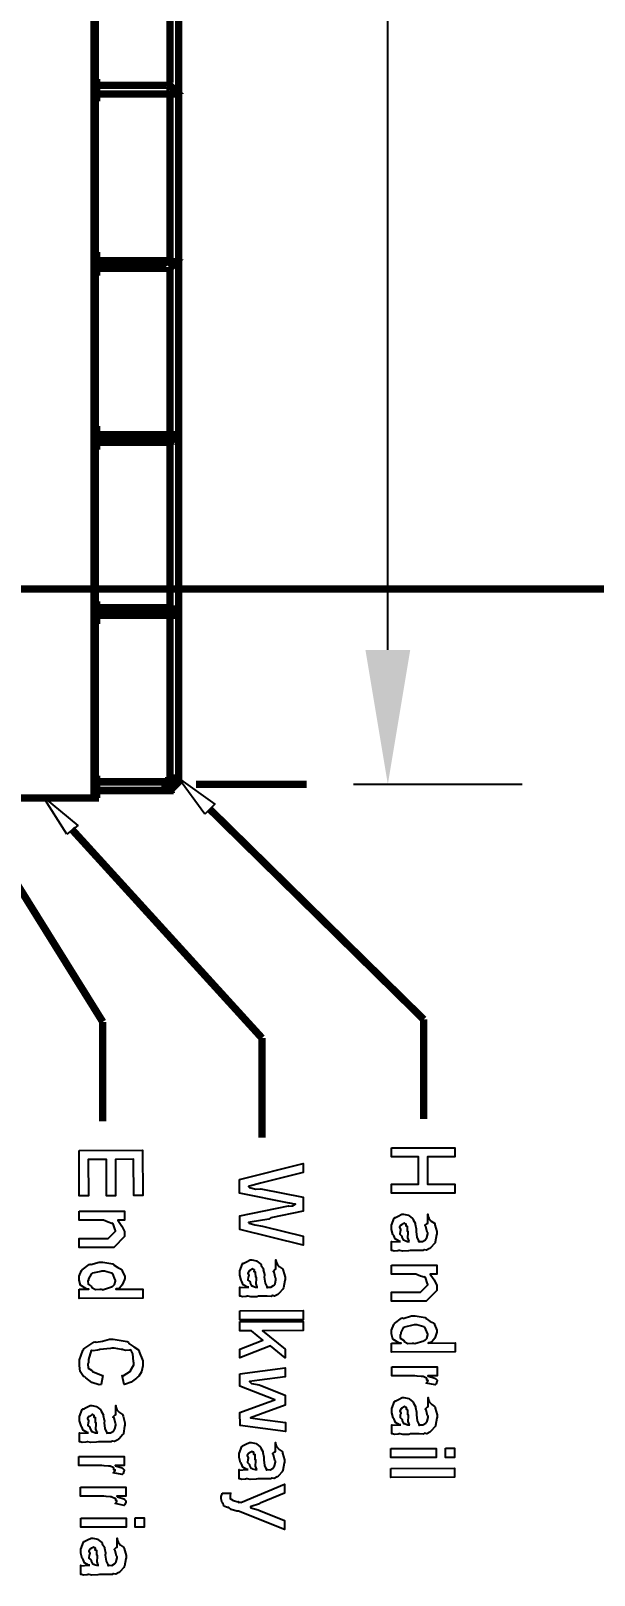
# Model space of a CAD drawing. Extents: x 0.1 to 11.6, y 0.3 to 16.2.
# Drawn here: x 9.337 to 10.092, y 8.367 to 10.436 of the extents above; entities that cross this region are included whole.
import ezdxf

# ---------------------------------------------------------------- set-up
doc = ezdxf.new("R2010")
doc.units = 0
doc.header["$MEASUREMENT"] = 0
doc.dimstyles.get("Standard").update_dxf_attribs({"dimtxt": 0.18, "dimasz": 0.18, "dimexe": 0.18, "dimexo": 0.0625, "dimgap": 0.09, "dimtad": 0, "dimtih": 1, "dimtoh": 1, "dimdec": 4, "dimzin": 0, "dimdsep": 46, "dimtxsty": 'Standard', "dimcen": 0.09, "dimadec": 0, "dimazin": 0, "dimtfac": 1, "dimtdec": 4, "dimtofl": 0, "dimtmove": 0, "dimatfit": 3, "dimfxl": 1, "dimtolj": 1, "dimtzin": 0, "dimarcsym": 0})

# ---------------------------------------------------------------- blocks, each defined once
blk = doc.blocks.new('*D1')
at = {"color": 0, "linetype": 'Continuous', "lineweight": -2, "transparency": 16777216}
for p, q in [((9.7692, 12.48), (9.9953, 12.48)), ((9.8153, 12.3), (9.8153, 11.1333)), ((9.8153, 9.6067), (9.8153, 10.7733)), ((9.7692, 9.4267), (9.9953, 9.4267))]:
    blk.add_line(p, q, dxfattribs=at)
at = {"color": 0, "linetype": 'Continuous', "transparency": 16777216}
for points in [[(9.7853, 12.3), (9.8453, 12.3), (9.8153, 12.48)], [(9.7853, 9.6067), (9.8453, 9.6067), (9.8153, 9.4267)]]:
    blk.add_solid(points, dxfattribs=at)
at = {"layer": 'Defpoints', "color": 0, "linetype": 'Continuous', "transparency": 16777216}
for p in [(9.7067, 12.48), (9.8153, 12.48), (9.7067, 9.4267)]:
    blk.add_point(p, dxfattribs=at)
at = {"color": 0, "linetype": 'Continuous', "transparency": 16777216, "insert": (9.8153, 10.9533), "char_height": 0.18, "attachment_point": 5}
blk.add_mtext('\\A1;varB', dxfattribs=at)

msp = doc.modelspace()

# ---------------------------------------------------------------- linework, layer by layer
at = {"color": 0, "const_width": 0.01}
for points in [[(9.28999, 9.40831), (9.42165, 9.40831), (9.42165, 12.49), (9.42165, 12.4916), (9.28836, 12.4916)], [(9.42333, 12.4883), (9.42333, 9.40831), (9.42165, 9.40831)], [(9.42503, 9.41835), (9.51665, 9.41835), (9.51833, 9.41835), (9.52001, 9.41835), (9.52165, 9.41835), (9.52333, 9.41835), (9.52333, 9.41997), (9.52501, 9.41997), (9.52501, 9.42165), (9.52669, 9.42165), (9.52832, 9.42333), (9.53, 9.42503), (9.53168, 9.42665), (9.53331, 9.42833), (9.53331, 9.43001), (9.53331, 9.43164), (9.535, 9.43164), (9.535, 9.43332), (9.535, 9.435), (9.535, 12.445)], [(9.42503, 10.5866), (9.52333, 10.5866), (9.52333, 10.3633), (9.42503, 10.3633)], [(9.42333, 10.3666), (9.42503, 10.3666), (9.42503, 10.365)], [(9.42333, 10.35), (9.42503, 10.35), (9.42503, 10.365), (9.42333, 10.365)], [(9.52333, 10.3633), (9.52333, 10.3617), (9.52501, 10.3617), (9.52669, 10.36), (9.52832, 10.3583), (9.53, 10.3567), (9.52832, 10.3567), (9.52832, 10.355), (9.52669, 10.355), (9.52669, 10.3533), (9.52501, 10.3533), (9.52501, 10.3517), (9.52333, 10.3517)], [(9.42503, 10.35), (9.42503, 10.3483), (9.42503, 10.3467), (9.42333, 10.3467)], [(9.42503, 10.3517), (9.52333, 10.3517), (9.52333, 10.1283), (9.42503, 10.1283)], [(9.42333, 10.135), (9.42503, 10.135), (9.42503, 10.1334), (9.42503, 10.1317)], [(9.42333, 10.115), (9.42503, 10.115), (9.42503, 10.1317), (9.42333, 10.1317)], [(9.42503, 10.115), (9.42503, 10.1133), (9.42333, 10.1133)], [(9.42503, 10.1183), (9.52333, 10.1183), (9.52333, 9.89501), (9.42503, 9.89501)], [(9.52333, 10.1283), (9.52501, 10.1267), (9.52669, 10.1267), (9.52832, 10.1267), (9.52832, 10.125), (9.53, 10.125), (9.52832, 10.1233), (9.52669, 10.1217), (9.52501, 10.12), (9.52333, 10.1183)], [(9.42333, 9.90169), (9.42503, 9.90169), (9.42503, 9.90001), (9.42503, 9.89833)], [(9.42333, 9.88167), (9.42503, 9.88167), (9.42503, 9.89833), (9.42333, 9.89833)], [(9.52333, 9.89501), (9.52501, 9.89501), (9.52501, 9.89333), (9.52669, 9.89333), (9.52669, 9.89165), (9.52832, 9.89165), (9.52832, 9.88997), (9.53, 9.88997), (9.52832, 9.88997), (9.52669, 9.88835), (9.52501, 9.88835), (9.52501, 9.88667), (9.52333, 9.88667), (9.52333, 9.88499)], [(9.42503, 9.88167), (9.42503, 9.87999), (9.42333, 9.87999)], [(9.42503, 9.88499), (9.52333, 9.88499), (9.52333, 9.66336), (9.42503, 9.66336)], [(8.91168, 9.68832), (10.1067, 9.68832)], [(9.42503, 9.64833), (9.42503, 9.66667), (9.42333, 9.66667)], [(9.42333, 9.66667), (9.42503, 9.66667)], [(9.52333, 9.66336), (9.52333, 9.66168), (9.52501, 9.66168), (9.52501, 9.66), (9.52669, 9.66), (9.52669, 9.65831), (9.52832, 9.65831), (9.52832, 9.65668), (9.53, 9.65668), (9.52832, 9.65668), (9.52832, 9.655), (9.52669, 9.655), (9.52501, 9.655), (9.52501, 9.65332), (9.52333, 9.65332)], [(9.42333, 9.64833), (9.42503, 9.64833), (9.42503, 9.64665), (9.42333, 9.64665)], [(9.42503, 9.65332), (9.52333, 9.65332), (9.52333, 9.435), (9.52333, 9.43332), (9.52333, 9.43164), (9.52165, 9.43164), (9.52165, 9.43001), (9.52001, 9.43001), (9.51833, 9.43001), (9.51665, 9.43001), (9.42503, 9.43001)], [(9.42333, 9.43332), (9.42503, 9.43332), (9.42503, 9.43164)], [(9.42333, 9.41667), (9.42503, 9.41667), (9.42503, 9.43164), (9.42333, 9.43164)], [(9.42503, 9.41667), (9.42503, 9.41499), (9.42503, 9.41336), (9.42333, 9.41336)], [(9.55832, 9.42665), (9.70665, 9.42665)], [(9.57667, 9.39333), (9.86333, 9.11165)], [(9.39165, 9.36664), (9.64665, 9.08664)], [(9.285, 9.34668), (9.43332, 9.10835)], [(9.43332, 9.10835), (9.43332, 8.97499)], [(9.86333, 9.11165), (9.86333, 8.97835)], [(9.64665, 9.08664), (9.64665, 8.95335)]]:
    msp.add_lwpolyline(points, dxfattribs=at)
for points in [[(9.535, 9.435), (9.53331, 9.435), (9.53168, 9.435), (9.53, 9.435), (9.52832, 9.435), (9.52669, 9.435), (9.52501, 9.435), (9.52333, 9.435), (9.52501, 9.435), (9.52669, 9.435), (9.52832, 9.435), (9.53, 9.435), (9.53168, 9.435), (9.53331, 9.435), (9.535, 9.435)], [(9.51665, 9.41835), (9.51665, 9.41997), (9.51665, 9.42165), (9.51665, 9.42333), (9.51665, 9.42503), (9.51665, 9.42665), (9.51665, 9.42833), (9.51665, 9.43001), (9.51665, 9.42833), (9.51665, 9.42665), (9.51665, 9.42503), (9.51665, 9.42333), (9.51665, 9.42165), (9.51665, 9.41997), (9.51665, 9.41835)]]:
    msp.add_lwpolyline(points, close=True, dxfattribs=at)
at = {"color": 0}
for points in [[(9.56999, 9.38667), (9.535, 9.435), (9.58333, 9.40001), (9.56999, 9.38667)], [(9.38499, 9.36003), (9.35335, 9.41), (9.40001, 9.37169), (9.38499, 9.36003)], [(9.81999, 8.93951), (9.90506, 8.93972), (9.90506, 8.92757), (9.8686, 8.92736), (9.8686, 8.8909), (9.90506, 8.89111), (9.90528, 8.87896), (9.82021, 8.87875), (9.81999, 8.8909), (9.85644, 8.8909), (9.85644, 8.92736), (9.81999, 8.92736), (9.81999, 8.93951)], [(9.40164, 8.93619), (9.48671, 8.93642), (9.48693, 8.87565), (9.47478, 8.87565), (9.47456, 8.92426), (9.45025, 8.92404), (9.45047, 8.87543), (9.43832, 8.87543), (9.4381, 8.92404), (9.41379, 8.92404), (9.41401, 8.87543), (9.40186, 8.87543), (9.40164, 8.93619)], [(9.6166, 8.89731), (9.70167, 8.91857), (9.70167, 8.90642), (9.64632, 8.89253), (9.64464, 8.89204), (9.62999, 8.8884), (9.62853, 8.88797), (9.62989, 8.88656), (9.63829, 8.88439), (9.64464, 8.88482), (9.64501, 8.88471), (9.70167, 8.87364), (9.70187, 8.85454), (9.65869, 8.84565), (9.65588, 8.84418), (9.63097, 8.83979), (9.62875, 8.83936), (9.62929, 8.8386), (9.63699, 8.83637), (9.64714, 8.83479), (9.64893, 8.83436), (9.70187, 8.82112), (9.70187, 8.80919), (9.61681, 8.83024), (9.61681, 8.84825), (9.68212, 8.86193), (9.68257, 8.86128), (9.68739, 8.86171), (9.69129, 8.86387), (9.69146, 8.86387), (9.69032, 8.86393), (9.68386, 8.8655), (9.68321, 8.86561), (9.6166, 8.87864), (9.6166, 8.89731)], [(9.40181, 8.85465), (9.46257, 8.85465), (9.46257, 8.8425), (9.45367, 8.8425), (9.45426, 8.84119), (9.45904, 8.83469), (9.46257, 8.82736), (9.46257, 8.82493), (9.46257, 8.82058), (9.44803, 8.80604), (9.43826, 8.80604), (9.40181, 8.80604), (9.40181, 8.81819), (9.43565, 8.81819), (9.44065, 8.81819), (9.45042, 8.82796), (9.45042, 8.82883), (9.44982, 8.82949), (9.44715, 8.83794), (9.4465, 8.8386), (9.44564, 8.83817), (9.44065, 8.8399), (9.43431, 8.8425), (9.43218, 8.8425), (9.40181, 8.8425), (9.40181, 8.85465)], [(9.83231, 8.81424), (9.8304, 8.81435), (9.82497, 8.81749), (9.82319, 8.82194), (9.82275, 8.82269), (9.8221, 8.82335), (9.82015, 8.83035), (9.82015, 8.83268), (9.82015, 8.83604), (9.82374, 8.84538), (9.82449, 8.84614), (9.82487, 8.84597), (9.82904, 8.84819), (9.83425, 8.85069), (9.83599, 8.85069), (9.83649, 8.85058), (9.84283, 8.84928), (9.84338, 8.84896), (9.84326, 8.84885), (9.84847, 8.84489), (9.84879, 8.8444), (9.84907, 8.84315), (9.85183, 8.83854), (9.85206, 8.83789), (9.85178, 8.83724), (9.85325, 8.83094), (9.85335, 8.83008), (9.85308, 8.82758), (9.85411, 8.81972), (9.85628, 8.81511), (9.85661, 8.81424), (9.8565, 8.81418), (9.85688, 8.81342), (9.85829, 8.81424), (9.85878, 8.81424), (9.85878, 8.81424), (9.86165, 8.81401), (9.86556, 8.81625), (9.86594, 8.81663), (9.86594, 8.81663), (9.86751, 8.81928), (9.86876, 8.82417), (9.86876, 8.82574), (9.86817, 8.82639), (9.86638, 8.83421), (9.86594, 8.83464), (9.86583, 8.83458), (9.86481, 8.83529), (9.86783, 8.83832), (9.86876, 8.83854), (9.86876, 8.85069), (9.86876, 8.85069), (9.86936, 8.84679), (9.87007, 8.84636), (9.87022, 8.84506), (9.87358, 8.84131), (9.87761, 8.83865), (9.8781, 8.83768), (9.87836, 8.83653), (9.88092, 8.82747), (9.88092, 8.82443), (9.88049, 8.82297), (9.8789, 8.81326), (9.87853, 8.8125), (9.87787, 8.81131), (9.87304, 8.80593), (9.87244, 8.80556), (9.87126, 8.80453), (9.86697, 8.80231), (9.86421, 8.80285), (9.86333, 8.80274), (9.86263, 8.80186), (9.85693, 8.80208), (9.85508, 8.80208), (9.84532, 8.80208), (9.84289, 8.80143), (9.83513, 8.80106), (9.83138, 8.80208), (9.83014, 8.80208), (9.82867, 8.80149), (9.82374, 8.80106), (9.82101, 8.80208), (9.82015, 8.80208), (9.82015, 8.81424), (9.82101, 8.81369), (9.82949, 8.81424), (9.83231, 8.81424)], [(9.84446, 8.81424), (9.84369, 8.81435), (9.84207, 8.81885), (9.84261, 8.82585), (9.8425, 8.82726), (9.84169, 8.82758), (9.84153, 8.8341), (9.84142, 8.83442), (9.84121, 8.83425), (9.83968, 8.83453), (9.83985, 8.83729), (9.83968, 8.83746), (9.83908, 8.83746), (9.83772, 8.83854), (9.83729, 8.83854), (9.83664, 8.83828), (9.83382, 8.83658), (9.83361, 8.83615), (9.83274, 8.83589), (9.83089, 8.83307), (9.83231, 8.83003), (9.83231, 8.829), (9.8316, 8.82801), (9.83117, 8.82379), (9.83371, 8.82156), (9.83404, 8.82096), (9.83425, 8.81972), (9.83599, 8.81608), (9.83763, 8.81586), (9.83794, 8.81554), (9.83789, 8.81537), (9.84147, 8.81424), (9.84272, 8.81424), (9.84446, 8.81424)], [(9.40192, 8.75006), (9.41471, 8.75006), (9.41178, 8.75032), (9.40349, 8.75538), (9.40192, 8.76232), (9.40192, 8.7646), (9.40192, 8.76742), (9.40494, 8.77501), (9.4056, 8.77587), (9.40593, 8.77632), (9.41525, 8.78326), (9.41644, 8.78369), (9.41754, 8.7831), (9.4286, 8.78651), (9.43229, 8.78651), (9.43349, 8.7864), (9.44672, 8.78435), (9.44792, 8.7839), (9.44874, 8.78239), (9.45361, 8.77903), (9.45811, 8.77696), (9.45876, 8.7761), (9.45931, 8.77479), (9.46268, 8.76714), (9.46268, 8.7646), (9.46224, 8.76318), (9.45975, 8.75678), (9.45921, 8.75612), (9.45861, 8.75478), (9.45518, 8.75119), (9.45161, 8.75049), (9.45074, 8.75006), (9.48699, 8.75028), (9.48699, 8.73813), (9.40192, 8.7379), (9.40192, 8.75006)], [(9.43229, 8.77436), (9.43056, 8.77408), (9.41938, 8.77149), (9.41862, 8.77089), (9.41758, 8.77029), (9.41407, 8.76411), (9.41407, 8.76199), (9.41336, 8.76118), (9.41357, 8.75678), (9.41764, 8.75413), (9.4184, 8.75353), (9.41883, 8.75228), (9.42344, 8.74968), (9.42942, 8.75006), (9.43143, 8.75006), (9.43294, 8.74951), (9.44521, 8.75315), (9.44596, 8.75375), (9.44629, 8.75358), (9.44906, 8.75635), (9.45053, 8.7609), (9.45053, 8.76243), (9.44993, 8.76286), (9.44689, 8.77057), (9.44618, 8.77111), (9.44521, 8.77165), (9.43549, 8.77436), (9.43229, 8.77436)], [(9.62896, 8.75293), (9.62706, 8.75304), (9.62164, 8.75618), (9.61985, 8.76064), (9.61942, 8.76139), (9.61876, 8.76204), (9.61681, 8.76904), (9.61681, 8.77138), (9.61681, 8.77474), (9.62039, 8.78407), (9.62115, 8.78483), (9.62153, 8.78467), (9.62571, 8.78689), (9.63092, 8.78939), (9.63265, 8.78939), (9.63314, 8.78928), (9.63949, 8.78797), (9.64003, 8.78765), (9.63992, 8.78754), (9.64512, 8.78358), (9.64546, 8.7831), (9.64572, 8.78185), (9.64849, 8.77724), (9.64871, 8.77658), (9.64844, 8.77593), (9.6499, 8.76964), (9.65001, 8.76878), (9.64974, 8.76628), (9.65076, 8.75842), (9.65294, 8.75379), (9.65326, 8.75293), (9.65315, 8.75287), (9.65354, 8.75211), (9.65494, 8.75293), (9.65543, 8.75293), (9.65543, 8.75293), (9.65831, 8.75271), (9.66222, 8.75494), (9.6626, 8.75532), (9.6626, 8.75532), (9.66417, 8.75797), (9.66542, 8.76286), (9.66542, 8.76443), (9.66482, 8.76508), (9.66303, 8.77289), (9.6626, 8.77333), (9.66249, 8.77328), (9.66146, 8.77399), (9.6645, 8.77701), (9.66542, 8.77724), (9.66542, 8.78939), (9.66542, 8.78939), (9.66601, 8.78549), (9.66672, 8.78504), (9.66689, 8.78375), (9.67025, 8.78), (9.67426, 8.77735), (9.67475, 8.77636), (9.67503, 8.77522), (9.67757, 8.76617), (9.67757, 8.76313), (9.67714, 8.76167), (9.67557, 8.75196), (9.67518, 8.75119), (9.67453, 8.75), (9.66971, 8.74462), (9.66911, 8.74425), (9.66792, 8.74322), (9.66363, 8.741), (9.66086, 8.74154), (9.65999, 8.74143), (9.65929, 8.74056), (9.6536, 8.74078), (9.65175, 8.74078), (9.64199, 8.74078), (9.63954, 8.74013), (9.63178, 8.73975), (9.62804, 8.74078), (9.62679, 8.74078), (9.62532, 8.74018), (9.62039, 8.73975), (9.61768, 8.74078), (9.61681, 8.74078), (9.61681, 8.75293), (9.61768, 8.75239), (9.62614, 8.75293), (9.62896, 8.75293)], [(9.64111, 8.75293), (9.64035, 8.75304), (9.63872, 8.75754), (9.63926, 8.76454), (9.63917, 8.76594), (9.63835, 8.76628), (9.63818, 8.77279), (9.63807, 8.77311), (9.63786, 8.77294), (9.63633, 8.77322), (9.6365, 8.77599), (9.63633, 8.77615), (9.63574, 8.77615), (9.63439, 8.77724), (9.63394, 8.77724), (9.63331, 8.77696), (9.63049, 8.77528), (9.63026, 8.77485), (9.62939, 8.77458), (9.62756, 8.77175), (9.62896, 8.76872), (9.62896, 8.76768), (9.62825, 8.76671), (9.62782, 8.76247), (9.63038, 8.76025), (9.63069, 8.75965), (9.63092, 8.7584), (9.63265, 8.75478), (9.63428, 8.75456), (9.6346, 8.75424), (9.63454, 8.75407), (9.63813, 8.75293), (9.63937, 8.75293), (9.64111, 8.75293)], [(9.82026, 8.78256), (9.88103, 8.78256), (9.88103, 8.7704), (9.87213, 8.7704), (9.87272, 8.7691), (9.8775, 8.76258), (9.88103, 8.75526), (9.88103, 8.75282), (9.88103, 8.74849), (9.86649, 8.73394), (9.85672, 8.73394), (9.82026, 8.73394), (9.82026, 8.7461), (9.85411, 8.7461), (9.85911, 8.7461), (9.86888, 8.75586), (9.86888, 8.75672), (9.86828, 8.75738), (9.86561, 8.76585), (9.86496, 8.7665), (9.8641, 8.76606), (9.85911, 8.76779), (9.85275, 8.7704), (9.85064, 8.7704), (9.82026, 8.7704), (9.82026, 8.78256)], [(9.61692, 8.72125), (9.70199, 8.72146), (9.70199, 8.70931), (9.61692, 8.7091), (9.61692, 8.72125)], [(9.82036, 8.67796), (9.83317, 8.67796), (9.83024, 8.67822), (9.82194, 8.68326), (9.82036, 8.69021), (9.82036, 8.69249), (9.82036, 8.69532), (9.8234, 8.7029), (9.82406, 8.70378), (9.82439, 8.70421), (9.83371, 8.71115), (9.8349, 8.71158), (9.83599, 8.71099), (9.84706, 8.71442), (9.85075, 8.71442), (9.85194, 8.71431), (9.86518, 8.71224), (9.86638, 8.71181), (9.86719, 8.71029), (9.87207, 8.70692), (9.87657, 8.70486), (9.87722, 8.704), (9.87776, 8.70269), (9.88112, 8.69504), (9.88112, 8.69249), (9.88069, 8.69108), (9.87819, 8.68468), (9.87765, 8.68403), (9.87706, 8.68267), (9.87364, 8.6791), (9.87007, 8.67839), (9.86919, 8.67796), (9.90543, 8.67817), (9.90543, 8.66601), (9.82036, 8.66581), (9.82036, 8.67796)], [(9.61697, 8.70665), (9.70204, 8.70688), (9.70204, 8.69472), (9.64757, 8.6945), (9.67774, 8.66997), (9.67774, 8.65804), (9.65821, 8.6741), (9.61697, 8.65804), (9.61697, 8.66997), (9.648, 8.68192), (9.63282, 8.6945), (9.61697, 8.6945), (9.61697, 8.70665)], [(9.85075, 8.70226), (9.84901, 8.70199), (9.83783, 8.69939), (9.83708, 8.69879), (9.83604, 8.69819), (9.83251, 8.692), (9.83251, 8.68989), (9.83182, 8.68907), (9.83203, 8.68468), (9.8361, 8.68203), (9.83686, 8.68143), (9.83729, 8.68018), (9.8419, 8.67757), (9.84788, 8.67796), (9.84987, 8.67796), (9.8514, 8.6774), (9.86367, 8.68104), (9.86442, 8.68164), (9.86475, 8.68147), (9.86751, 8.68425), (9.86897, 8.68881), (9.86897, 8.69032), (9.86838, 8.69075), (9.86535, 8.69846), (9.86464, 8.699), (9.86367, 8.69954), (9.85394, 8.70226), (9.85075, 8.70226)], [(9.43338, 8.6345), (9.43121, 8.62235), (9.42871, 8.62196), (9.41851, 8.62506), (9.41075, 8.63135), (9.4095, 8.63254), (9.40767, 8.63325), (9.40306, 8.63997), (9.40213, 8.64811), (9.40213, 8.65076), (9.40213, 8.65533), (9.40662, 8.66781), (9.40756, 8.669), (9.40799, 8.67003), (9.42144, 8.67904), (9.42318, 8.67964), (9.42426, 8.67919), (9.43289, 8.68072), (9.44217, 8.68311), (9.44532, 8.68311), (9.44732, 8.683), (9.46604, 8.67985), (9.46767, 8.67919), (9.46843, 8.67757), (9.47478, 8.67279), (9.48133, 8.66878), (9.48221, 8.66749), (9.48215, 8.66618), (9.48719, 8.65429), (9.48719, 8.65033), (9.48703, 8.64768), (9.48525, 8.63926), (9.48156, 8.63374), (9.48047, 8.63254), (9.47863, 8.63081), (9.4714, 8.6256), (9.46382, 8.62289), (9.46181, 8.62235), (9.45921, 8.6345), (9.46044, 8.63417), (9.47049, 8.64014), (9.47114, 8.64079), (9.47065, 8.64139), (9.47504, 8.6486), (9.47504, 8.65099), (9.47472, 8.65326), (9.47347, 8.66363), (9.47097, 8.66889), (9.47071, 8.66878), (9.46907, 8.66851), (9.46419, 8.66812), (9.46072, 8.66894), (9.45964, 8.66922), (9.45828, 8.66938), (9.44851, 8.67096), (9.44532, 8.67096), (9.44358, 8.67068), (9.42958, 8.66917), (9.42839, 8.66878), (9.42643, 8.6684), (9.42057, 8.66743), (9.41829, 8.66792), (9.41775, 8.66814), (9.41775, 8.66814), (9.41428, 8.65593), (9.41428, 8.65186), (9.41351, 8.65033), (9.4139, 8.64438), (9.41824, 8.64154), (9.41906, 8.64079), (9.4196, 8.63997), (9.43181, 8.63482), (9.43338, 8.6345)], [(9.61708, 8.63656), (9.67785, 8.64458), (9.67785, 8.63265), (9.64312, 8.6281), (9.62989, 8.62657), (9.62989, 8.62657), (9.6326, 8.62386), (9.64268, 8.62185), (9.64507, 8.62093), (9.67785, 8.60835), (9.67785, 8.59489), (9.64464, 8.58274), (9.63118, 8.57775), (9.64356, 8.57601), (9.67806, 8.57167), (9.67806, 8.55951), (9.61729, 8.56754), (9.61708, 8.5849), (9.65483, 8.59879), (9.66374, 8.60206), (9.61708, 8.62028), (9.61708, 8.63656)], [(9.82047, 8.64626), (9.88124, 8.64626), (9.88124, 8.63411), (9.86908, 8.63411), (9.86974, 8.63351), (9.87842, 8.63092), (9.87885, 8.63064), (9.87901, 8.63043), (9.88124, 8.62815), (9.88124, 8.62739), (9.88092, 8.62642), (9.87993, 8.62332), (9.87896, 8.62229), (9.87864, 8.62196), (9.86669, 8.62435), (9.86669, 8.62435), (9.86908, 8.62711), (9.86908, 8.62804), (9.86893, 8.62793), (9.86768, 8.62825), (9.86746, 8.63086), (9.86714, 8.63108), (9.86638, 8.63129), (9.86247, 8.63314), (9.86193, 8.63325), (9.86014, 8.63319), (9.85471, 8.63362), (9.85146, 8.63411), (9.85043, 8.63411), (9.82047, 8.63411), (9.82047, 8.64626)], [(9.41439, 8.55783), (9.41249, 8.55794), (9.40707, 8.56108), (9.40528, 8.56554), (9.40483, 8.56629), (9.40419, 8.56694), (9.40224, 8.57394), (9.40224, 8.57628), (9.40224, 8.57964), (9.40582, 8.58897), (9.40657, 8.58974), (9.40696, 8.58957), (9.41114, 8.59179), (9.41635, 8.59429), (9.41808, 8.59429), (9.41857, 8.59418), (9.42492, 8.59289), (9.42546, 8.59256), (9.42535, 8.59244), (9.43056, 8.58849), (9.43088, 8.588), (9.43115, 8.58675), (9.43392, 8.58214), (9.43414, 8.58149), (9.43386, 8.58083), (9.43533, 8.57454), (9.43544, 8.57368), (9.43517, 8.57118), (9.43619, 8.56332), (9.43837, 8.55871), (9.43869, 8.55783), (9.43858, 8.55778), (9.43897, 8.55703), (9.44037, 8.55783), (9.44086, 8.55783), (9.44086, 8.55783), (9.44374, 8.55761), (9.44765, 8.55985), (9.44803, 8.56022), (9.44803, 8.56022), (9.4496, 8.56287), (9.45085, 8.56776), (9.45085, 8.56933), (9.45025, 8.56999), (9.44846, 8.57781), (9.44803, 8.57824), (9.44792, 8.57818), (9.44689, 8.57889), (9.44993, 8.58192), (9.45085, 8.58214), (9.45085, 8.59429), (9.45085, 8.59429), (9.45144, 8.59039), (9.45215, 8.58996), (9.45232, 8.58865), (9.45568, 8.5849), (9.45969, 8.58225), (9.46018, 8.58128), (9.46044, 8.58014), (9.463, 8.57107), (9.463, 8.56803), (9.46257, 8.56657), (9.461, 8.55686), (9.46061, 8.5561), (9.45996, 8.5549), (9.45514, 8.54953), (9.45454, 8.54915), (9.45335, 8.54813), (9.44906, 8.5459), (9.44629, 8.54644), (9.44542, 8.54633), (9.44472, 8.54546), (9.43901, 8.54568), (9.43718, 8.54568), (9.42742, 8.54568), (9.42497, 8.54503), (9.41721, 8.54465), (9.41347, 8.54568), (9.41222, 8.54568), (9.41075, 8.54508), (9.40582, 8.54465), (9.40311, 8.54568), (9.40224, 8.54568), (9.40224, 8.55783), (9.40311, 8.55729), (9.41157, 8.55783), (9.41439, 8.55783)], [(9.83274, 8.56847), (9.83083, 8.56858), (9.82542, 8.57172), (9.82363, 8.57617), (9.82319, 8.57693), (9.82254, 8.57758), (9.82058, 8.58458), (9.82058, 8.58692), (9.82058, 8.59028), (9.82417, 8.59961), (9.82493, 8.60037), (9.82531, 8.60021), (9.82949, 8.60243), (9.83469, 8.60493), (9.83643, 8.60493), (9.83692, 8.60482), (9.84326, 8.60351), (9.84381, 8.60319), (9.84369, 8.60308), (9.8489, 8.59913), (9.84924, 8.59864), (9.8495, 8.59739), (9.85226, 8.59278), (9.85249, 8.59213), (9.85221, 8.59147), (9.85368, 8.58518), (9.85379, 8.58431), (9.85351, 8.58182), (9.85454, 8.57394), (9.85672, 8.56933), (9.85704, 8.56847), (9.85693, 8.56842), (9.85732, 8.56765), (9.85872, 8.56847), (9.85921, 8.56847), (9.85921, 8.56847), (9.86208, 8.56825), (9.866, 8.57047), (9.86638, 8.57086), (9.86638, 8.57086), (9.86794, 8.57351), (9.86919, 8.5784), (9.86919, 8.57997), (9.8686, 8.58062), (9.86681, 8.58843), (9.86638, 8.58886), (9.86626, 8.58882), (9.86524, 8.58951), (9.86828, 8.59256), (9.86919, 8.59278), (9.86919, 8.60493), (9.86919, 8.60493), (9.86979, 8.60101), (9.8705, 8.60058), (9.87067, 8.59928), (9.87403, 8.59554), (9.87804, 8.59288), (9.87853, 8.5919), (9.87879, 8.59076), (9.88135, 8.58171), (9.88135, 8.57867), (9.88092, 8.57721), (9.87935, 8.56749), (9.87896, 8.56674), (9.87831, 8.56554), (9.87349, 8.56017), (9.87289, 8.55979), (9.87169, 8.55876), (9.8674, 8.55653), (9.86464, 8.55707), (9.86376, 8.55697), (9.86307, 8.5561), (9.85738, 8.55632), (9.85553, 8.55632), (9.84576, 8.55632), (9.84332, 8.55567), (9.83556, 8.55528), (9.83182, 8.55632), (9.83057, 8.55632), (9.8291, 8.55572), (9.82417, 8.55528), (9.82146, 8.55632), (9.82058, 8.55632), (9.82058, 8.56847), (9.82146, 8.56793), (9.82992, 8.56847), (9.83274, 8.56847)], [(9.84489, 8.56847), (9.84412, 8.56858), (9.8425, 8.57308), (9.84304, 8.58008), (9.84293, 8.58149), (9.84213, 8.58182), (9.84196, 8.58832), (9.84185, 8.58865), (9.84164, 8.58849), (9.84011, 8.58876), (9.84028, 8.59153), (9.84011, 8.59169), (9.83951, 8.59169), (9.83817, 8.59278), (9.83772, 8.59278), (9.83708, 8.5925), (9.83425, 8.59082), (9.83404, 8.59039), (9.83317, 8.59011), (9.83133, 8.58729), (9.83274, 8.58425), (9.83274, 8.58322), (9.83203, 8.58225), (9.8316, 8.57801), (9.83415, 8.57579), (9.83447, 8.57519), (9.83469, 8.57394), (9.83643, 8.57032), (9.83806, 8.5701), (9.83837, 8.56976), (9.83832, 8.56961), (9.8419, 8.56847), (9.84315, 8.56847), (9.84489, 8.56847)], [(9.42654, 8.55783), (9.42578, 8.55794), (9.42415, 8.56244), (9.42469, 8.56944), (9.42458, 8.57086), (9.42378, 8.57118), (9.42361, 8.57769), (9.4235, 8.57801), (9.42329, 8.57786), (9.42176, 8.57813), (9.42193, 8.58089), (9.42176, 8.58106), (9.42117, 8.58106), (9.41982, 8.58214), (9.41938, 8.58214), (9.41872, 8.58188), (9.4159, 8.58018), (9.41569, 8.57975), (9.41482, 8.57949), (9.41297, 8.57667), (9.41439, 8.57363), (9.41439, 8.5726), (9.41368, 8.57161), (9.41325, 8.56739), (9.41581, 8.56515), (9.41613, 8.56456), (9.41635, 8.56332), (9.41808, 8.55968), (9.41971, 8.55946), (9.42003, 8.55914), (9.41997, 8.55897), (9.42356, 8.55783), (9.42481, 8.55783), (9.42654, 8.55783)], [(9.40115, 8.52615), (9.46192, 8.52615), (9.46192, 8.514), (9.44976, 8.514), (9.45042, 8.5134), (9.4591, 8.51079), (9.45953, 8.51053), (9.45969, 8.51031), (9.46192, 8.50803), (9.46192, 8.50726), (9.46158, 8.50629), (9.46061, 8.50321), (9.45964, 8.50217), (9.45931, 8.50185), (9.44738, 8.50424), (9.44738, 8.50424), (9.44976, 8.507), (9.44976, 8.50792), (9.4496, 8.50782), (9.44835, 8.50814), (9.44814, 8.51074), (9.44781, 8.51096), (9.44704, 8.51118), (9.44314, 8.51303), (9.4426, 8.51313), (9.44081, 8.51307), (9.43539, 8.51351), (9.43212, 8.514), (9.4311, 8.514), (9.40115, 8.514), (9.40115, 8.52615)], [(9.62821, 8.50836), (9.62631, 8.50846), (9.62088, 8.51161), (9.61908, 8.51606), (9.61865, 8.51682), (9.618, 8.51747), (9.61606, 8.52447), (9.61606, 8.52681), (9.61606, 8.53017), (9.61962, 8.5395), (9.62039, 8.54025), (9.62076, 8.5401), (9.62494, 8.54232), (9.63015, 8.54482), (9.63189, 8.54482), (9.63238, 8.54471), (9.63872, 8.5434), (9.63926, 8.54308), (9.63917, 8.54297), (9.64438, 8.53901), (9.64469, 8.53851), (9.64497, 8.53728), (9.64774, 8.53267), (9.64794, 8.53201), (9.64768, 8.53136), (9.64914, 8.52507), (9.64925, 8.52419), (9.64899, 8.52171), (9.65001, 8.51383), (9.65218, 8.50922), (9.6525, 8.50836), (9.6524, 8.50831), (9.65278, 8.50754), (9.65419, 8.50836), (9.65468, 8.50836), (9.65468, 8.50836), (9.65756, 8.50814), (9.66146, 8.51036), (9.66183, 8.51074), (9.66183, 8.51074), (9.66342, 8.5134), (9.66467, 8.51828), (9.66467, 8.51986), (9.66407, 8.52051), (9.66228, 8.52832), (9.66183, 8.52875), (9.66174, 8.52869), (9.66069, 8.5294), (9.66374, 8.53244), (9.66467, 8.53267), (9.66467, 8.54482), (9.66467, 8.54482), (9.66525, 8.5409), (9.66596, 8.54047), (9.66613, 8.53917), (9.66949, 8.53543), (9.6735, 8.53276), (9.67399, 8.53179), (9.67426, 8.53065), (9.67682, 8.5216), (9.67682, 8.51856), (9.67637, 8.5171), (9.67481, 8.50738), (9.67443, 8.50662), (9.67378, 8.50543), (9.66894, 8.50006), (9.66835, 8.49968), (9.66715, 8.49864), (9.66287, 8.49642), (9.6601, 8.49696), (9.65924, 8.49685), (9.65853, 8.49599), (9.65283, 8.49621), (9.65099, 8.49621), (9.64122, 8.49621), (9.63878, 8.49556), (9.63103, 8.49517), (9.62728, 8.49621), (9.62603, 8.49621), (9.62457, 8.49561), (9.61962, 8.49517), (9.61692, 8.49621), (9.61606, 8.49621), (9.61606, 8.50836), (9.61692, 8.50782), (9.62537, 8.50836), (9.62821, 8.50836)], [(9.64036, 8.50836), (9.6396, 8.50846), (9.63797, 8.51297), (9.63851, 8.51997), (9.6384, 8.52138), (9.63758, 8.52171), (9.63743, 8.52821), (9.63732, 8.52854), (9.6371, 8.52838), (9.63558, 8.52865), (9.63574, 8.53142), (9.63558, 8.53157), (9.63499, 8.53157), (9.63362, 8.53267), (9.63319, 8.53267), (9.63254, 8.53239), (9.62972, 8.53071), (9.6295, 8.53028), (9.62864, 8.53), (9.62679, 8.52718), (9.62819, 8.52414), (9.62821, 8.52311), (9.6275, 8.52214), (9.62706, 8.5179), (9.62961, 8.51568), (9.62993, 8.51508), (9.63015, 8.51383), (9.63189, 8.51019), (9.63351, 8.50999), (9.63385, 8.50965), (9.63379, 8.5095), (9.63737, 8.50836), (9.63861, 8.50836), (9.64036, 8.50836)], [(9.81944, 8.53678), (9.88021, 8.53678), (9.88021, 8.52463), (9.81944, 8.52463), (9.81944, 8.53678)], [(9.89236, 8.537), (9.90451, 8.537), (9.90451, 8.52485), (9.89236, 8.52485), (9.89236, 8.537)], [(9.8195, 8.51004), (9.90457, 8.51025), (9.90457, 8.4981), (9.8195, 8.49789), (9.8195, 8.51004)], [(9.40365, 8.48481), (9.46442, 8.48481), (9.46442, 8.47265), (9.45226, 8.47265), (9.4529, 8.47206), (9.46158, 8.46946), (9.46203, 8.46918), (9.46218, 8.46897), (9.46442, 8.46669), (9.46442, 8.46593), (9.46408, 8.46496), (9.46311, 8.46186), (9.46213, 8.46083), (9.46181, 8.4605), (9.44987, 8.46289), (9.44987, 8.46289), (9.45226, 8.46565), (9.45226, 8.46658), (9.4521, 8.46647), (9.45085, 8.46679), (9.45063, 8.4694), (9.45031, 8.46962), (9.44954, 8.46983), (9.44564, 8.47168), (9.4451, 8.47179), (9.44331, 8.47174), (9.43787, 8.47217), (9.43463, 8.47265), (9.4336, 8.47265), (9.40365, 8.47265), (9.40365, 8.48481)], [(9.59338, 8.47667), (9.60488, 8.47667), (9.60449, 8.47618), (9.604, 8.47379), (9.604, 8.47299), (9.60389, 8.47211), (9.60411, 8.4694), (9.60514, 8.46946), (9.60531, 8.46929), (9.60525, 8.46886), (9.60781, 8.46729), (9.60812, 8.46713), (9.60812, 8.46713), (9.61453, 8.46544), (9.61551, 8.46517), (9.61535, 8.46511), (9.61501, 8.46442), (9.61783, 8.46463), (9.61811, 8.46451), (9.67692, 8.48882), (9.67692, 8.47667), (9.64415, 8.46322), (9.64312, 8.46263), (9.63226, 8.45882), (9.63112, 8.45844), (9.63183, 8.45725), (9.6415, 8.45438), (9.64264, 8.45389), (9.67692, 8.44021), (9.67692, 8.42806), (9.61529, 8.45281), (9.61274, 8.4529), (9.60525, 8.45503), (9.60221, 8.45751), (9.60161, 8.45779), (9.60026, 8.45751), (9.59565, 8.45921), (9.59462, 8.46294), (9.59424, 8.46343), (9.59332, 8.46376), (9.59185, 8.46907), (9.59185, 8.47081), (9.59185, 8.47081), (9.59179, 8.47239), (9.5931, 8.47613), (9.59338, 8.47667)], [(9.40375, 8.44342), (9.46451, 8.44342), (9.46451, 8.43126), (9.40375, 8.43126), (9.40375, 8.44342)], [(9.47667, 8.44362), (9.48882, 8.44362), (9.48882, 8.43147), (9.47667, 8.43147), (9.47667, 8.44362)], [(9.41596, 8.38021), (9.41407, 8.38032), (9.40864, 8.38346), (9.40685, 8.38792), (9.40642, 8.38867), (9.40576, 8.38932), (9.40381, 8.39632), (9.40381, 8.39865), (9.40381, 8.40201), (9.40739, 8.41135), (9.40815, 8.41211), (9.40853, 8.41194), (9.41271, 8.41417), (9.41792, 8.41667), (9.41965, 8.41667), (9.42014, 8.41656), (9.42649, 8.41525), (9.42703, 8.41493), (9.42692, 8.41482), (9.43212, 8.41086), (9.43246, 8.41038), (9.43272, 8.40912), (9.4355, 8.40451), (9.43571, 8.40386), (9.43544, 8.40321), (9.4369, 8.39692), (9.43701, 8.39606), (9.43674, 8.39356), (9.43778, 8.38569), (9.43994, 8.38108), (9.44026, 8.38021), (9.44015, 8.38015), (9.44054, 8.37939), (9.44194, 8.38021), (9.44244, 8.38021), (9.44244, 8.38021), (9.44532, 8.37999), (9.44922, 8.38222), (9.4496, 8.3826), (9.4496, 8.3826), (9.45117, 8.38525), (9.45242, 8.39014), (9.45242, 8.39171), (9.45182, 8.39236), (9.45003, 8.40018), (9.4496, 8.40061), (9.44949, 8.40056), (9.44846, 8.40126), (9.4515, 8.40429), (9.45242, 8.40451), (9.45242, 8.41667), (9.45242, 8.41667), (9.45301, 8.41276), (9.45372, 8.41232), (9.45389, 8.41103), (9.45725, 8.40728), (9.46126, 8.40463), (9.46175, 8.40365), (9.46203, 8.4025), (9.46457, 8.39344), (9.46457, 8.3904), (9.46414, 8.38894), (9.46257, 8.37924), (9.46218, 8.37847), (9.46154, 8.37728), (9.45671, 8.3719), (9.45611, 8.37153), (9.45492, 8.3705), (9.45063, 8.36828), (9.44786, 8.36882), (9.447, 8.36871), (9.44629, 8.36783), (9.4406, 8.36806), (9.43875, 8.36806), (9.42899, 8.36806), (9.42654, 8.3674), (9.41878, 8.36703), (9.41504, 8.36806), (9.41379, 8.36806), (9.41233, 8.36746), (9.40739, 8.36703), (9.40468, 8.36806), (9.40381, 8.36806), (9.40381, 8.38021), (9.40468, 8.37967), (9.41314, 8.38021), (9.41596, 8.38021)], [(9.42811, 8.38021), (9.42736, 8.38032), (9.42572, 8.38482), (9.42626, 8.39182), (9.42617, 8.39324), (9.42535, 8.39356), (9.42518, 8.40007), (9.42508, 8.40039), (9.42486, 8.40022), (9.42335, 8.4005), (9.4235, 8.40326), (9.42335, 8.40343), (9.42275, 8.40343), (9.42139, 8.40451), (9.42096, 8.40451), (9.42031, 8.40425), (9.41749, 8.40256), (9.41726, 8.40213), (9.4164, 8.40186), (9.41456, 8.39903), (9.41596, 8.396), (9.41596, 8.39497), (9.41525, 8.39399), (9.41482, 8.38976), (9.41738, 8.38753), (9.41769, 8.38693), (9.41792, 8.38569), (9.41965, 8.38206), (9.42128, 8.38183), (9.42161, 8.38151), (9.42156, 8.38135), (9.42513, 8.38021), (9.42637, 8.38021), (9.42811, 8.38021)]]:
    msp.add_lwpolyline(points, close=True, dxfattribs=at)

# ---------------------------------------------------------------- dimensions: what is measured, and where the dimension line sits
at = {"linetype": 'Continuous'}
dim = msp.add_linear_dim(base=(9.815297, 12.48), p1=(9.70665, 9.42665), p2=(9.70665, 12.48), angle=90, text='varB', dimstyle='Standard', dxfattribs=at)
dim.commit()
dim.dimension.update_dxf_attribs({"geometry": '*D1', "text_midpoint": (9.815297, 10.953325)})

doc.saveas('drawing.dxf')
